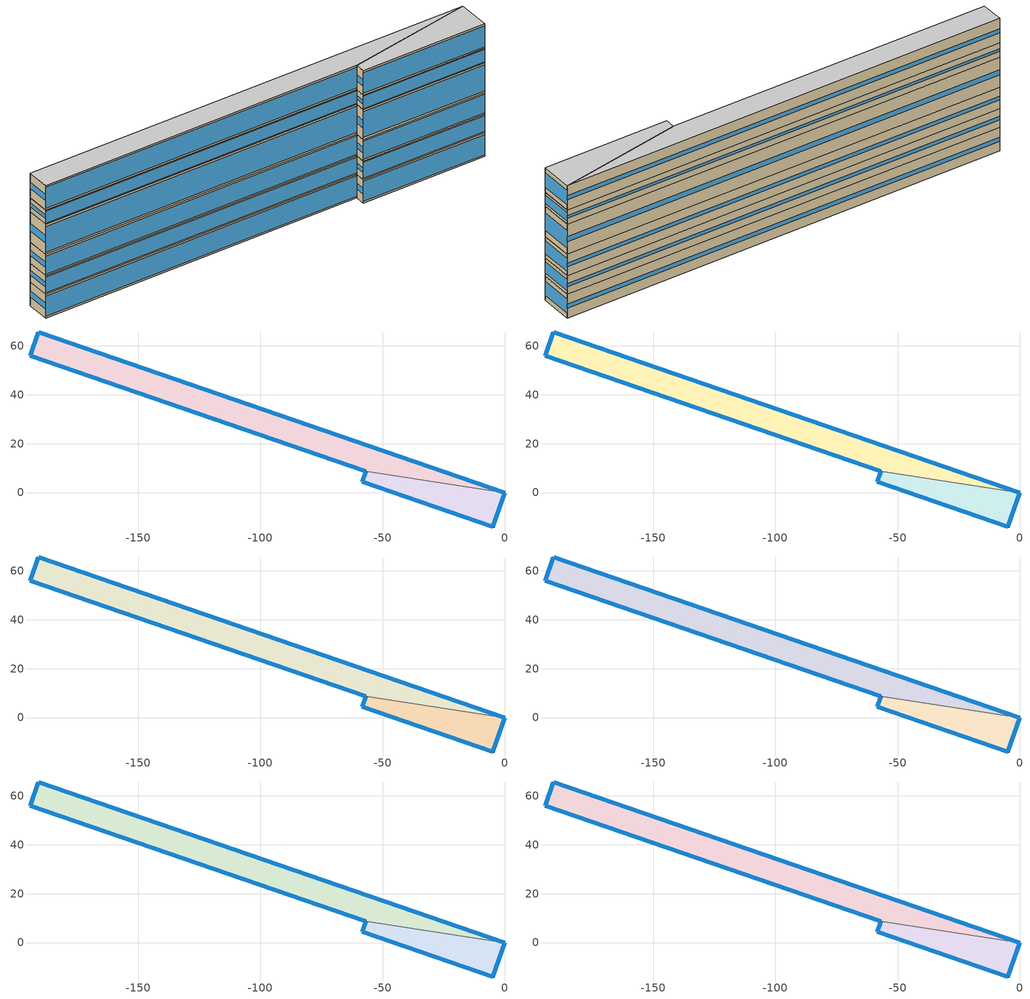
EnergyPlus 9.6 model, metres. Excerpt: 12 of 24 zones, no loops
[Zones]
Thermal Zone 1
 floor ground (ExtSlabCarpet): 0,0 -56.91,8.62 -194.13,55.87 -190.75,65.68 z0
 wall outside (Ext Wall): 0,0 -190.75,65.68 -194.13,55.87 -56.91,8.62 z0:10.97
 wall to Thermal Zone 2 (Interior Wall): -56.91,8.62 0,0 z0:10.97
 window (Ext Window): -190.75,65.67 -194.13,55.88 z4.11:6.86; -194.12,55.86 -56.91,8.62 z0.82:10.15; -0.01,0 -190.74,65.68 z4.55:6.42
Thermal Zone 2
 floor ground (ExtSlabCarpet): -58.38,4.33 -56.91,8.62 0,0 -4.85,-14.1 z0
 wall outside (Ext Wall): -56.91,8.62 -58.38,4.33 -4.85,-14.1 0,0 z0:10.97
 window (Ext Window): -56.91,8.61 -58.38,4.34 z4.11:6.86; -58.37,4.33 -4.86,-14.09 z0.82:10.15; -4.85,-14.09 0,-0.01 z2.25:8.72
Thermal Zone 3
 floor to Thermal Zone 1 (Interior Floor): 0,0 -56.91,8.62 -194.13,55.87 -190.75,65.68 z10.97
 wall outside (Ext Wall): 0,0 -190.75,65.68 -194.13,55.87 -56.91,8.62 z10.97:19.57
 wall to Thermal Zone 4 (Interior Wall): -56.91,8.62 0,0 z10.97:19.57
 window (Ext Window): -190.75,65.67 -194.13,55.88 z14.19:16.35; -194.12,55.86 -56.91,8.62 z11.62:18.93; -0.01,0 -190.74,65.68 z14.54:16
Thermal Zone 4
 floor to Thermal Zone 2 (Interior Floor): 0,0 -4.85,-14.1 -58.38,4.33 -56.91,8.62 z10.97
 wall outside (Ext Wall): -56.91,8.62 -58.38,4.33 -4.85,-14.1 0,0 z10.97:19.57
 window (Ext Window): -56.91,8.61 -58.38,4.34 z14.19:16.35; -58.37,4.33 -4.86,-14.09 z11.62:18.93; -4.85,-14.09 0,-0.01 z12.73:17.81
Thermal Zone 5
 floor to Thermal Zone 3 (Interior Floor): 0,0 -56.91,8.62 -194.13,55.87 -190.75,65.68 z19.57
 wall outside (Ext Wall): 0,0 -190.75,65.68 -194.13,55.87 -56.91,8.62 z19.57:29.5
 wall to Thermal Zone 6 (Interior Wall): -56.91,8.62 0,0 z19.57:29.5
 window (Ext Window): -190.75,65.67 -194.13,55.88 z23.29:25.78; -194.12,55.86 -56.91,8.62 z20.31:28.76; -0.01,0 -190.74,65.68 z23.69:25.38
Thermal Zone 6
 floor to Thermal Zone 4 (Interior Floor): 0,0 -4.85,-14.1 -58.38,4.33 -56.91,8.62 z19.57
 wall outside (Ext Wall): -56.91,8.62 -58.38,4.33 -4.85,-14.1 0,0 z19.57:29.5
 window (Ext Window): -56.91,8.61 -58.38,4.34 z23.29:25.78; -58.37,4.33 -4.86,-14.09 z20.31:28.76; -4.85,-14.09 0,-0.01 z21.61:27.46
Thermal Zone 7
 floor to Thermal Zone 5 (Interior Floor): 0,0 -56.91,8.62 -194.13,55.87 -190.75,65.68 z29.5
 wall outside (Ext Wall): 0,0 -190.75,65.68 -194.13,55.87 -56.91,8.62 z29.5:43.49
 wall to Thermal Zone 8 (Interior Wall): -56.91,8.62 0,0 z29.5:43.49
 window (Ext Window): -190.75,65.67 -194.13,55.88 z34.75:38.24; -194.12,55.86 -56.91,8.62 z30.55:42.44; -0.01,0 -190.74,65.68 z35.31:37.68
Thermal Zone 8
 floor to Thermal Zone 6 (Interior Floor): 0,0 -4.85,-14.1 -58.38,4.33 -56.91,8.62 z29.5
 wall outside (Ext Wall): -56.91,8.62 -58.38,4.33 -4.85,-14.1 0,0 z29.5:43.49
 window (Ext Window): -56.91,8.61 -58.38,4.34 z34.75:38.24; -58.37,4.33 -4.86,-14.09 z30.55:42.44; -4.85,-14.09 0,-0.01 z32.37:40.62
Thermal Zone 9
 floor to Thermal Zone 7 (Interior Floor): 0,0 -56.91,8.62 -194.13,55.87 -190.75,65.68 z43.49
 wall outside (Ext Wall): 0,0 -190.75,65.68 -194.13,55.87 -56.91,8.62 z43.49:50.15
 wall to Thermal Zone 10 (Interior Wall): -56.91,8.62 0,0 z43.49:50.15
 window (Ext Window): -190.75,65.67 -194.13,55.88 z45.99:47.65; -194.12,55.86 -56.91,8.62 z43.99:49.65; -0.01,0 -190.74,65.68 z46.25:47.39
Thermal Zone 10
 floor to Thermal Zone 8 (Interior Floor): 0,0 -4.85,-14.1 -58.38,4.33 -56.91,8.62 z43.49
 wall outside (Ext Wall): -56.91,8.62 -58.38,4.33 -4.85,-14.1 0,0 z43.49:50.15
 window (Ext Window): -56.91,8.61 -58.38,4.34 z45.99:47.65; -58.37,4.33 -4.86,-14.09 z43.99:49.65; -4.85,-14.09 0,-0.01 z44.86:48.78
Thermal Zone 11
 floor to Thermal Zone 9 (Interior Floor): 0,0 -56.91,8.62 -194.13,55.87 -190.75,65.68 z50.15
 wall outside (Ext Wall): 0,0 -190.75,65.68 -194.13,55.87 -56.91,8.62 z50.15:61.5
 wall to Thermal Zone 12 (Interior Wall): -56.91,8.62 0,0 z50.15:61.5
 window (Ext Window): -190.75,65.67 -194.13,55.88 z54.41:57.24; -194.12,55.86 -56.91,8.62 z51:60.65; -0.01,0 -190.74,65.68 z54.86:56.79
 ceiling to Thermal Zone 13 (Interior Ceiling): 0,0 -190.75,65.68 -194.13,55.87 -56.91,8.62 z61.5
Thermal Zone 12
 floor to Thermal Zone 10 (Interior Floor): 0,0 -4.85,-14.1 -58.38,4.33 -56.91,8.62 z50.15
 wall outside (Ext Wall): -56.91,8.62 -58.38,4.33 -4.85,-14.1 0,0 z50.15:61.5
 window (Ext Window): -56.91,8.61 -58.38,4.34 z54.41:57.24; -58.37,4.33 -4.86,-14.09 z51:60.65; -4.85,-14.09 0,-0.01 z52.48:59.17
 ceiling to Thermal Zone 14 (Interior Ceiling): 0,0 -56.91,8.62 -58.38,4.33 -4.85,-14.1 z61.5
[Building]
Building 1: North Axis {deg}=-0
[Site:Location]
Washington Dc Dulles IntL Ar: Latitude {deg}=38.98; Longitude {deg}=-77.47; Time Zone {hr}=-5; Elevation {m}=82
[SizingPeriod:DesignDay] Month=7; Day of Month=21; Day Type=SummerDesignDay; Daily Dry-Bulb Temperature Range {deltaC}=14.4; Dry-Bulb Temperature Range Modifier Type=DefaultMultipliers; Barometric Pressure {Pa}=86790; Wind Speed {m/s}=5; Wind Direction {deg}=340; Rain Indicator=No; Snow Indicator=No; Daylight Saving Time Indicator=No; Solar Model Indicator=ASHRAETau; ASHRAE Clear Sky Optical Depth for Beam Irradiance (taub)=0.339; ASHRAE Clear Sky Optical Depth for Diffuse Irradiance (taud)=2.366; Begin Environment Reset Mode=FullResetAtBeginEnvironment
Name | Maximum Dry-Bulb Temperature {C} | Humidity Condition Type | Wetbulb or DewPoint at Maximum Dry-Bulb {C} | Enthalpy at Maximum Dry-Bulb {J/kg}
SALT-LAKE-CITY-IAP Ann Clg .4% Condns DB=>MWB | 36.5 | Wetbulb | 17.1
SALT-LAKE-CITY-IAP Ann Clg .4% Condns DP=>MDB | 22.5 | Dewpoint | 15.6
SALT-LAKE-CITY-IAP Ann Clg .4% Condns Enth=>MDB | 30.8 | Enthalpy |  | 59300
SALT-LAKE-CITY-IAP Ann Clg .4% Condns WB=>MDB | 31.2 | Wetbulb | 19
[Material] Thermal Absorptance=0.9
Name | Roughness | Thickness m | Conductivity W/m-K | Density kg/m3 | Specific Heat J/kg-K | Solar Absorptance | Visible Absorptance
wall concrete | MediumRough | 0.03 | 0.5 | 2243 | 837 | 0.65 | 0.65
Wall Insulation [18] | MediumRough | 0.1693 | 0.049 | 265 | 836.8 | 0.7 | 0.7
F16 Acoustic tile | MediumSmooth | 0.0191 | 0.06 | 368 | 590 | 0.3 | 0.3
M11 100mm lightweight concrete | MediumRough | 0.1016 | 0.53 | 1280 | 840 | 0.5 | 0.5
MAT-CC05 4 HW CONCRETE | Rough | 0.1016 | 1.311 | 2240 | 836.8 | 0.85 | 0.85
G01a 19mm gypsum board | MediumSmooth | 0.019 | 0.16 | 800 | 1090 | 0.4 | 0.4
[Material:AirGap]
Name | Thermal Resistance m2-K/W
F04 Wall air space resistance | 0.15
F05 Ceiling air space resistance | 0.18
[Material:NoMass]
CP02 CARPET PAD: Roughness=Smooth; Thermal Resistance m2-K/W=0.1; Thermal Absorptance=0.9; Solar Absorptance=0.8; Visible Absorptance=0.8
[WindowMaterial:SimpleGlazingSystem]
Window Material Simple Glazing System: U-Factor W/m2-K=1.8; Solar Heat Gain Coefficient=0.3
[Construction]
Ext Wall: wall concrete, Wall Insulation [18]
Ext Window: Window Material Simple Glazing System
ExtSlabCarpet: MAT-CC05 4 HW CONCRETE, CP02 CARPET PAD
Interior Ceiling: M11 100mm lightweight concrete, F05 Ceiling air space resistance, F16 Acoustic tile
Interior Floor: F16 Acoustic tile, F05 Ceiling air space resistance, M11 100mm lightweight concrete
Interior Wall: G01a 19mm gypsum board, F04 Wall air space resistance, G01a 19mm gypsum board
[Zone]
Thermal Zone 1; Thermal Zone 2: 199, 0, 0, 0, , 1, , , , , , Yes
Thermal Zone 3; Thermal Zone 4: 199, 0, 0, 10.97, , 1, , , , , , Yes
Thermal Zone 5; Thermal Zone 6: 199, 0, 0, 19.57, , 1, , , , , , Yes
Thermal Zone 7; Thermal Zone 8: 199, 0, 0, 29.5, , 1, , , , , , Yes
Thermal Zone 9; Thermal Zone 10: 199, 0, 0, 43.49, , 1, , , , , , Yes
Thermal Zone 11; Thermal Zone 12: 199, 0, 0, 50.15, , 1, , , , , , Yes
[AvailabilityManager:NightCycle] Applicability Schedule=Always On Discrete; Fan Schedule=Always On Discrete hvac_library; Control Type=CycleOnAnyZoneFansOnly; Thermostat Tolerance deltaC=1; Cycling Run Time Control Type=FixedRunTime; Cycling Run Time s=3600
Availability Manager Night Cycle 1; Availability Manager Night Cycle 2; Availability Manager Night Cycle 3
[AvailabilityManager:Scheduled] Schedule=Always On Discrete
Air Loop HVAC Outdoor Air System 1 Availability Manager; Air Loop HVAC Outdoor Air System 2 Availability Manager; Air Loop HVAC Outdoor Air System 3 Availability Manager
[Schedule:Constant] Hourly Value=1
Always On Discrete hvac_library; Always On Discrete
